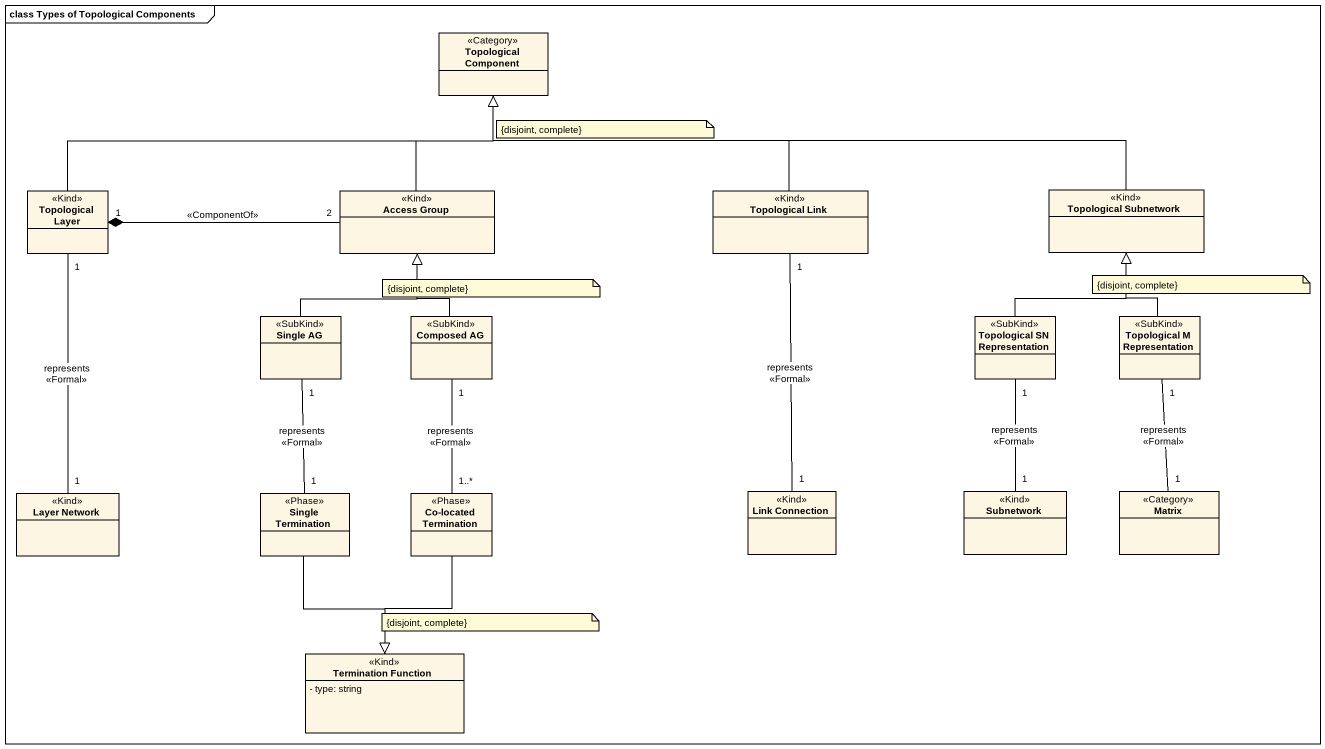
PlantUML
@startuml
mainframe class Types of Topological Components
hide circle
hide empty members
skinparam classAttributeIconSize 0
class "Topological Component" as Topological_Component <<Category>>
class "Topological Subnetwork" as Topological_Subnetwork <<Kind>>
class "Topological Layer" as Topological_Layer <<Kind>>
class "Access Group" as Access_Group <<Kind>>
class "Topological Link" as Topological_Link <<Kind>>
class "Single AG" as Single_AG <<SubKind>>
class "Composed AG" as Composed_AG <<SubKind>>
class "Topological SN Representation" as Topological_SN <<SubKind>>
class "Topological M Representation" as Topological_M_Representation <<SubKind>>
class "Layer Network" as Layer_Network <<Kind>>
class "Single Termination" as Single_Termination <<Phase>>
class "Co-located Termination" as Co_located_Termination <<Phase>>
class "Link Connection" as Link_Connection <<Kind>>
class Subnetwork <<Kind>>
class Matrix <<Category>>
class "Termination Function" as Termination_Function <<Kind>> {
  - type: string
}
Topological_Subnetwork -left-|> Topological_Component
Topological_Layer -right-|> Topological_Component
Topological_Layer "1" *-right- "2" Access_Group : <<ComponentOf>>
Topological_Layer "1" -- "1" Layer_Network : represents\n<<Formal>>
Access_Group -up-|> Topological_Component
Topological_Link -left-|> Topological_Component
Topological_Link "1" -- "1" Link_Connection : represents\n<<Formal>>
Single_AG -up-|> Access_Group
Single_AG "1" -- "1" Single_Termination : represents\n<<Formal>>
Composed_AG -up-|> Access_Group
Composed_AG "1" -- "1..*" Co_located_Termination : represents\n<<Formal>>
Topological_SN -up-|> Topological_Subnetwork
Topological_SN "1" -- "1" Subnetwork : represents\n<<Formal>>
Topological_M_Representation -up-|> Topological_Subnetwork
Topological_M_Representation "1" -- "1" Matrix : represents\n<<Formal>>
Single_Termination --|> Termination_Function
Co_located_Termination --|> Termination_Function
note as N1
  {disjoint, complete}
end note
note as N2
  {disjoint, complete}
end note
note as N3
  {disjoint, complete}
end note
note as N4
  {disjoint, complete}
end note
@enduml
